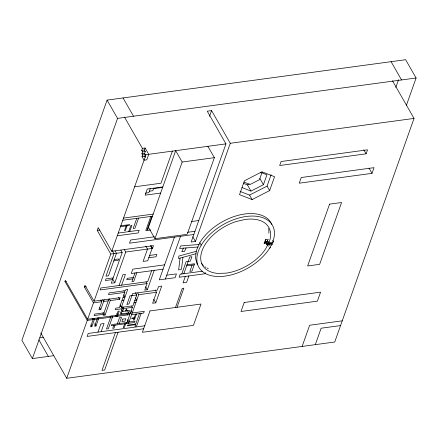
<?xml version="1.0" encoding="UTF-8"?>
<svg xmlns="http://www.w3.org/2000/svg" width="438" height="438" viewBox="0 0 438 438"><rect width="100%" height="100%" fill="white"/><g stroke="black" fill="none" stroke-linecap="round" stroke-linejoin="round"><path stroke-width="0.66" d="M265.795 239.482C265.674 242.674 262.181 246.534 265.795 239.482L268.51 239.268M180.073 258.081L178.649 269.967L181.502 269.189L182.925 257.303M406.272 105.695L416.1 77.986L405.632 59.705L107.08 100.11L21.9 340.293L32.368 358.574L53.775 355.678M32.368 358.574L117.548 118.391L107.08 100.11M392.481 80.784L414.036 118.419L334.731 342.018L66.718 378.295L87.25 320.402L64.961 281.481L65.361 280.358L87.649 319.275L130.19 313.52L132.38 307.35L131.701 306.162M102.804 313.126L103.472 314.292L103.116 315.305L105.082 315.037L110.212 300.583L119.536 299.324L120.132 297.643L94.071 301.169L110.781 254.045L97.231 230.383L98.211 227.623L111.761 251.286L153.519 245.636L152.539 248.395L125.722 252.025L114.827 282.74L111.285 283.216L122.18 252.502L120.822 250.136M87.649 319.275L93.475 302.85L84.375 286.967L84.972 285.286L94.071 301.169M142.405 148.378L145.126 148.011L148.739 154.318L146.785 159.837L144.058 160.209L142.005 156.618L142.596 154.953L141.907 153.743L142.564 151.898L141.693 150.376L142.405 148.378L124.485 117.094M142.629 148.345L142.355 148.515M145.317 157.275L144.726 156.251L145.317 154.581L144.628 153.377L145.285 151.526L144.414 150.01L145.126 148.011M111.761 251.286L146.018 154.691L225.959 143.872L207.251 111.197L211.565 110.611L230.279 143.286L195.457 241.469L191.143 242.05L225.959 143.872M126.177 225.888L124.491 230.651L125.356 230.536L127.042 225.773M93.524 318.481L90.567 326.814L91.843 326.639L94.8 318.311M100.773 299.959L101.786 301.727L98.933 309.765L100.789 309.513L104.239 299.795M97.521 317.939L94.592 326.195L96.015 325.998L98.939 317.747M128.706 231.647L130.88 225.521L131.915 225.384L129.747 231.505M136.782 218.354L133.201 228.45L135.003 228.209L138.583 218.113M108.838 299.17L103.987 312.847L94.592 314.117L94.082 315.568L103.472 314.292M97.959 332.124L100.849 323.972L104.036 323.54L101.14 331.692M150.344 188.411L148.821 192.698L145.438 193.158M119.048 285.527L122.864 274.757L125.421 274.412L121.605 285.182M153.672 188.285L152.807 190.738L149.418 191.192M172.369 151.121L160.981 183.232L134.63 186.802M150.792 216.46L145.788 230.58L146.9 230.432L151.909 216.312M123.817 290.646L124.825 292.409L119.426 307.629L115.813 308.122L115.265 309.666L122.317 308.713L120.28 305.155M113.798 325.319L112.714 328.38L113.979 328.21L115.068 325.149M117.417 316.318L119.278 311.073L118.036 311.243L116.174 316.488L115.501 315.311M135.446 292.644L136.771 294.966L132.928 305.806L121.331 307.372L127.732 289.332L125.826 289.589L125.432 290.695L109.122 292.902L108.509 294.615L124.825 292.409M122.317 308.713L120.455 313.958L128.717 312.841L129.549 310.509L122.656 311.44L121.644 309.677M135.008 272.983L131.958 281.585L133.793 281.338L136.842 272.737M117.34 323.819L119.508 317.703L121.507 317.43L119.339 323.551M122.656 311.44L123.691 308.527L122.673 306.748M115.402 332.595L102.005 370.362L104.671 370.006L118.063 332.239M126.982 304.273L129.955 295.885L136.771 294.966M125.597 311.046L126.297 309.075L126.801 309.004L126.1 310.975M124.649 323.852L123.302 327.646L124.359 327.504L125.706 323.709M207.875 146.319L214.374 157.669L187.185 234.335L154.975 238.694L182.164 162.027L175.665 150.677L147.398 230.415L150.754 229.961M126.62 323.583L129.79 314.643L129.128 313.482M137.702 292.967L138.698 294.703L128.548 323.321L127.217 320.999M135.528 314.15L133.426 320.079L134.378 319.948L136.481 314.019M146.035 281.858L147.037 283.61L144.732 290.109L147.349 289.759L154.214 270.383M151.603 270.739L147.737 281.645L100.855 287.985L100.154 289.956L147.037 283.61M139.443 313.619L134.953 326.288L136.629 326.064L141.124 313.394M209.517 116.388L211.565 110.611M174.444 237.117L159.29 279.844L175.096 277.703L176.454 273.876L166.741 275.19M155.151 289.94L156.503 292.294L152.616 303.255L155.764 302.828L161.704 286.085L158.556 286.507L157.258 290.164L132.67 293.493L128.947 303.994L126.987 304.262M165.383 279.017L180.538 236.296M181.775 273.98L186.123 261.727L190.3 261.157L191.871 256.717L189.769 257.002L183.845 273.701M185.329 276.416L183.046 282.866L186.593 282.384L188.882 275.94M175.485 307.492L182.252 288.407L183.829 288.193L177.061 307.279M192.09 265.121L189.873 271.379L191.981 271.095L194.581 263.758L187.01 264.782M205.542 272.693L205.17 273.734L179.115 277.259L180.204 274.193L202.455 271.182M262.077 172.293L259.449 179.7L250.103 184.491L243.993 182.115M242.011 187.595L250.969 191.083L263.435 184.694L266.934 174.817L260.364 172.26M240.101 191.411L249.55 195.091L267.07 186.112L271.1 174.751M269.633 190.59L274.56 176.706L261.962 171.8L244.442 180.779L239.515 194.664L252.113 199.569L269.633 190.59L267.07 186.112M269.003 244.574L269.337 243.637M366.113 153.826L367.531 149.829L281.092 161.523L279.674 165.526L366.113 153.826L363.786 149.758M302.127 346.436L309.644 325.242L342.253 320.83M395.804 87.414L398.547 79.678M372.021 173.344L374.036 167.661L301.235 177.516L299.225 183.194L372.021 173.344L369.02 168.11M315.311 344.651L321.142 328.215L340.556 325.587M183.385 248.154L181.814 251.713L184.475 251.505L186.046 247.946M271.801 224.398A42.36 25.015 -29.8 0 0 238.639 215.195A42.36 25.015 -29.8 0 0 199.821 242.696L196.35 250.552L195.463 257.955L197.215 264.388M266.873 242.209L267.12 241.645L265.954 241.683L267.109 243.692L266.819 244.256L268.023 244.223L265.674 248.844A38.15 22.535 -29.8 0 1 226.134 273.148L217.752 273.411A38.15 22.535 -29.8 0 1 202.028 250.843A38.15 22.535 -29.8 0 1 236.153 221.529L245.181 219.438A38.15 22.535 -29.8 0 1 269.282 241.743L267.859 244.601L272.184 244.262L271.604 243.254M272.184 244.262L271.691 245.368L270.936 245.428L270.065 247.399A42.36 25.015 -29.8 0 1 204.858 273.213A42.36 25.015 -29.8 0 1 227.278 222.433A42.36 25.015 -29.8 0 1 273.536 239.542L272.65 241.546L273.405 241.486L272.836 240.489M273.405 241.486L272.6 243.32L267.109 243.692M268.669 246.26L269.211 245.187M269.819 248.269L270.361 247.196M243.243 183.265L247.426 184.891L249.206 183.976M196.262 251.313L178.841 256.06L178.551 258.497L195.967 253.744M117.548 118.391L416.1 77.986M141.693 150.376L144.414 150.01M142.564 151.898L145.285 151.526M141.907 153.743L144.628 153.377M142.596 154.953L145.317 154.581M230.279 143.286L414.036 118.419M142.005 156.618L144.726 156.251M182.164 162.027L214.374 157.669M162.805 186.933L147.294 189.035L145.126 195.156L160.631 193.059M153.076 188.685L162.487 187.409M123.532 218.097L153.18 214.083M122.766 220.254L152.413 216.241M120.8 225.789L129.637 224.59L129.33 225.46L120.494 226.66M97.231 230.383L99.771 230.043M148.487 227.344L154.975 238.694M191.406 221.535L198.77 220.538M118.222 233.065L139.191 230.224L138.233 232.928L117.264 235.77M154.335 236.794L130.633 240.002L129.5 243.2L193.82 234.494M187.508 232.304L194.959 231.297M110.781 254.045L122.18 252.502M114.247 259.564L118.731 258.957L118.255 260.314L113.77 260.917M149.615 255.436L156.842 254.462L156.021 256.772L148.794 257.747M164.606 264.853L132.813 269.156L131.274 273.487L163.073 269.184M64.961 281.481L66.264 281.305M186.626 265.861L194.198 264.837M113.179 277.884L105.98 278.858L105.383 280.539L112.582 279.564M133.415 277.489L127.277 278.316L126.779 279.723L132.917 278.891M84.375 286.967L86.297 286.709M138.698 294.703L156.503 292.294M123.1 297.271L125.005 297.013L123.664 294.665M93.475 302.85L101.786 301.727M108.241 300.851L103.642 301.475L102.629 299.707M122.01 300.348L123.916 300.09M134.849 300.386L136.776 300.123L135.446 297.807M133.968 302.872L135.895 302.609M123.691 308.527L132.38 307.35M87.25 320.402L129.79 314.643M134.263 317.714L132.057 318.015L131.783 318.782L133.99 318.481M127.004 322.51L111.674 324.585L111.296 325.658L134.565 322.51L135.035 321.169L129.024 321.985L127.693 319.658M135.758 324.021L127.589 325.122L127.359 325.779L135.523 324.673M39.918 337.857L43.307 337.397M144.693 325.801L88.219 333.444L87.162 336.417L143.637 328.774M199.022 244.508L180.67 245.942L179.558 248.456L197.91 247.021M265.258 241.792L267.12 241.645L268.275 243.654M264.081 243.364L266.118 243.205M391.079 61.676L401.553 79.957M259.887 178.501L263.435 184.694M247.426 184.891L250.969 191.083M249.55 195.091L252.113 199.569M267.306 240.363L269.288 243.829L272.94 242.542L268.686 242.844L267.268 240.363M266.058 242.816L267.476 245.296M265.685 242.274L266.819 244.256M123.062 97.948L133.53 116.229M199.821 242.696L201.245 245.187M192.786 236.799L195.457 241.469M150.847 245.439L152.539 248.395M150.732 246.09L152.09 248.456L147.721 260.78L143.122 261.398L147.491 249.08L145.794 246.118M153.738 299.296L155.764 302.828M124.365 249.655L125.722 252.025M145.673 286.835L147.349 289.759M115.123 250.908L116.481 253.274L108.476 275.847L105.952 276.192L113.957 253.613L112.265 250.656M130.891 310.641L132.221 312.967L144.283 311.336L143.675 313.044L131.614 314.681L130.283 312.354M112.473 278.628L114.827 282.74M127.37 310.487L128.717 312.841M118.528 297.572L119.536 299.324M126.938 313.783L127.6 314.944M122.558 307.098L123.571 308.861M120.012 305.067L121.331 307.372M120.817 312.009L121.83 313.772M109.204 298.831L110.212 300.583M116.831 313.477L117.817 315.196M111.827 315.809L112.5 316.986L108.323 328.763L106.494 329.009L110.666 317.232L109.998 316.061M103.746 312.699L105.082 315.037M99.771 307.733L100.789 309.513M92.451 318.431L93.124 319.609M94.668 323.649L96.015 325.998M90.836 324.876L91.843 326.639M40.789 333.017L66.718 378.295M38.9 339.899L48.355 356.412M268.598 228.499A38.15 22.535 -29.8 0 1 268.833 233.153M208.269 268.593A38.15 22.535 -29.8 0 1 207.064 268.029M205.926 267.394A38.15 22.535 -29.8 0 1 204.864 266.687M203.44 265.521A38.15 22.535 -29.8 0 1 201.666 263.545M122.766 319.116L121.906 321.536L124.939 321.125L125.799 318.705L122.766 319.116M149.96 310.947L142.388 332.3L193.437 325.396L201.009 304.038L149.96 310.947M244.19 302.494L240.999 311.489L317.38 301.152L320.572 292.151L244.19 302.494M329.562 204.141L307.64 265.97L319.647 264.344L341.574 202.515L329.562 204.141"/></g></svg>
